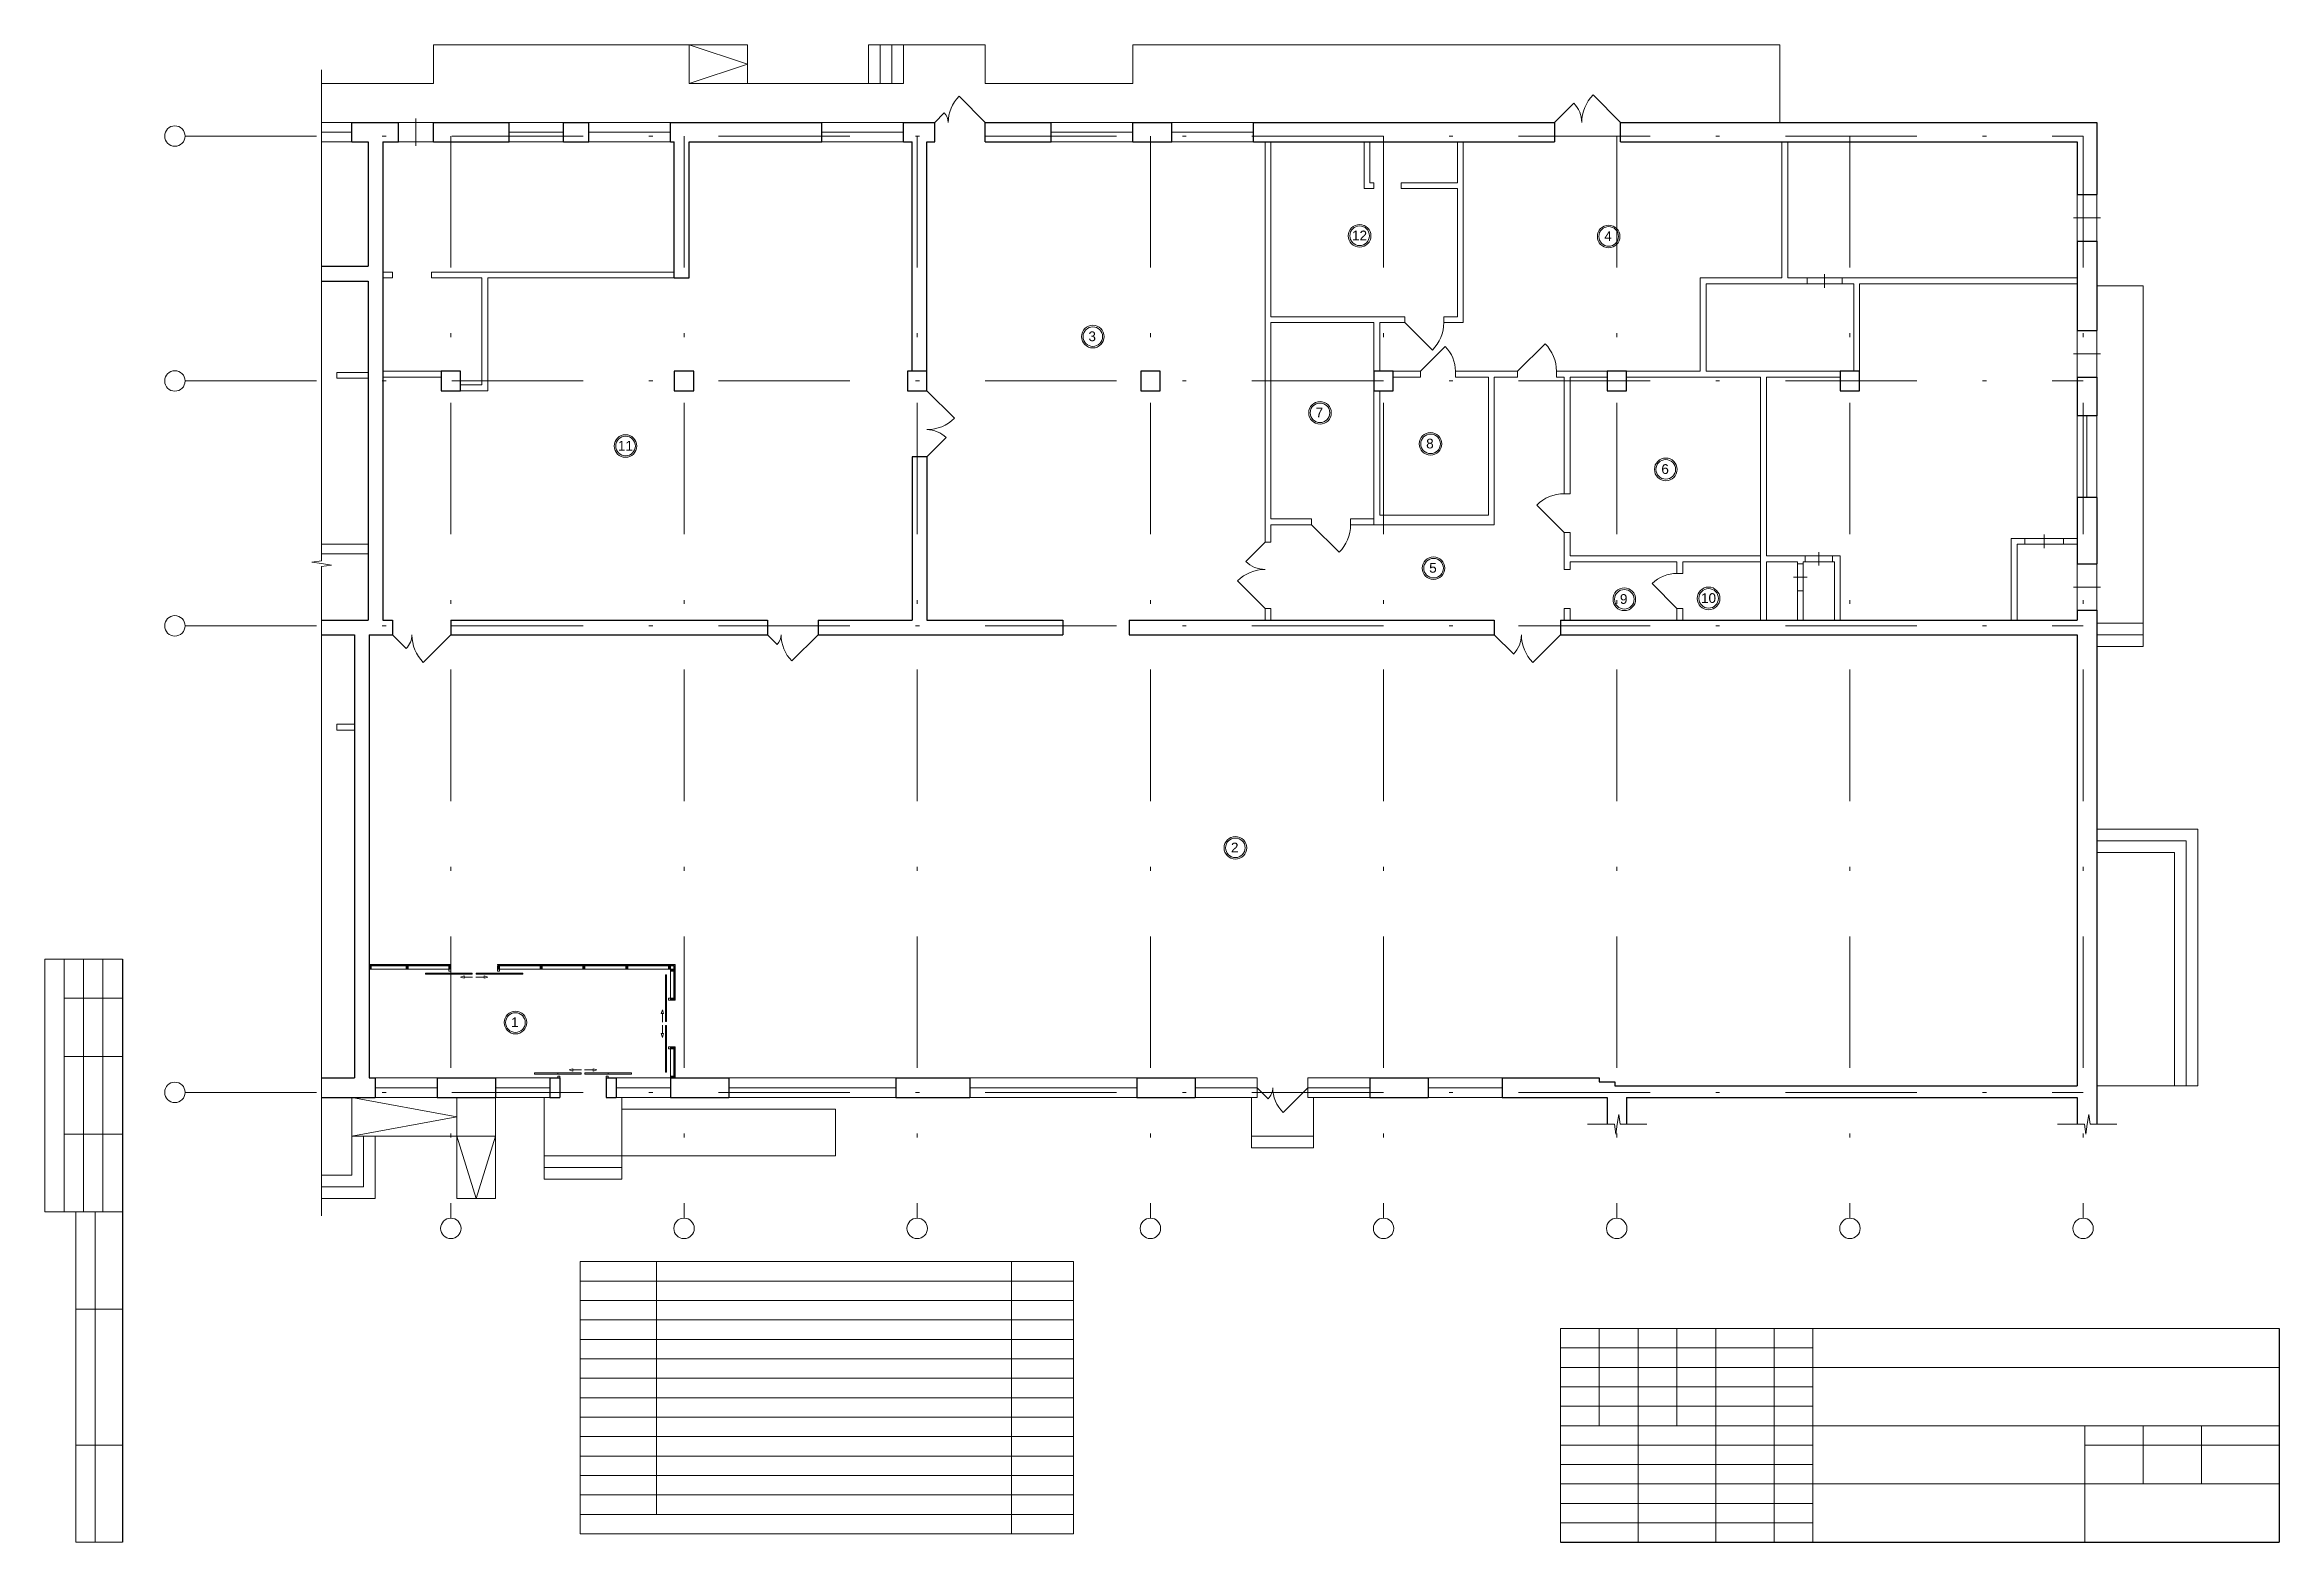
# Model space of a CAD drawing. Header units: metres. Extents: x 0 to 57.5, y 0.5 to 39.
import ezdxf
from ezdxf.enums import TextEntityAlignment as Align

# ---------------------------------------------------------------- set-up
doc = ezdxf.new("R2010")
doc.units = ezdxf.units.M
doc.header["$MEASUREMENT"] = 0
doc.linetypes.add('DGN Style 3', pattern=[5.91749, 4.226779, -1.690711])
doc.linetypes.add('DGN Style 4', pattern=[6.767072, 3.381423, -1.690711, 0.004227, -1.690711])
doc.styles.add('Style-Arial', font='arial.ttf')

# ---------------------------------------------------------------- blocks, each defined once
blk = doc.blocks.new('*U23')
at = {"color": 7, "linetype": 'Continuous', "lineweight": 13}
for radius in [0.291, 0.252]:
    blk.add_circle((0, 0), radius, dxfattribs=at)
at = {"color": 7, "linetype": 'Continuous', "lineweight": 13, "style": 'Style-Arial'}
blk.add_text('2', height=0.25, dxfattribs=at).set_placement((-0.113, 0.133), align=Align.TOP_LEFT)
blk = doc.blocks.new('*U24')
at = {"color": 7, "linetype": 'Continuous', "lineweight": 13}
for radius in [0.291, 0.252]:
    blk.add_circle((0, 0), radius, dxfattribs=at)
at = {"color": 7, "linetype": 'Continuous', "lineweight": 13, "style": 'Style-Arial'}
blk.add_text('1', height=0.25, dxfattribs=at).set_placement((-0.113, 0.133), align=Align.TOP_LEFT)
blk = doc.blocks.new('*U22')
at = {"color": 7, "linetype": 'Continuous', "lineweight": 13}
for radius in [0.291, 0.252]:
    blk.add_circle((0, 0), radius, dxfattribs=at)
at = {"color": 7, "linetype": 'Continuous', "lineweight": 13, "style": 'Style-Arial'}
blk.add_text('3', height=0.25, dxfattribs=at).set_placement((-0.113, 0.133), align=Align.TOP_LEFT)
blk = doc.blocks.new('*U25')
at = {"color": 7, "linetype": 'Continuous', "lineweight": 13}
for radius in [0.291, 0.252]:
    blk.add_circle((0, 0), radius, dxfattribs=at)
at = {"color": 7, "linetype": 'Continuous', "lineweight": 13, "style": 'Style-Arial'}
blk.add_text('4', height=0.25, dxfattribs=at).set_placement((-0.113, 0.133), align=Align.TOP_LEFT)
blk = doc.blocks.new('*U26')
at = {"color": 7, "linetype": 'Continuous', "lineweight": 13}
for radius in [0.291, 0.252]:
    blk.add_circle((0, 0), radius, dxfattribs=at)
at = {"color": 7, "linetype": 'Continuous', "lineweight": 13, "style": 'Style-Arial'}
blk.add_text('5', height=0.25, dxfattribs=at).set_placement((-0.113, 0.133), align=Align.TOP_LEFT)
blk = doc.blocks.new('*U27')
at = {"color": 7, "linetype": 'Continuous', "lineweight": 13}
for radius in [0.291, 0.252]:
    blk.add_circle((0, 0), radius, dxfattribs=at)
at = {"color": 7, "linetype": 'Continuous', "lineweight": 13, "style": 'Style-Arial'}
blk.add_text('6', height=0.25, dxfattribs=at).set_placement((-0.113, 0.133), align=Align.TOP_LEFT)
blk = doc.blocks.new('*U28')
at = {"color": 7, "linetype": 'Continuous', "lineweight": 13}
for radius in [0.291, 0.252]:
    blk.add_circle((0, 0), radius, dxfattribs=at)
at = {"color": 7, "linetype": 'Continuous', "lineweight": 13, "style": 'Style-Arial'}
blk.add_text('7', height=0.25, dxfattribs=at).set_placement((-0.113, 0.133), align=Align.TOP_LEFT)
blk = doc.blocks.new('*U29')
at = {"color": 7, "linetype": 'Continuous', "lineweight": 13}
for radius in [0.291, 0.252]:
    blk.add_circle((0, 0), radius, dxfattribs=at)
at = {"color": 7, "linetype": 'Continuous', "lineweight": 13, "style": 'Style-Arial'}
blk.add_text('8', height=0.25, dxfattribs=at).set_placement((-0.113, 0.133), align=Align.TOP_LEFT)
blk = doc.blocks.new('*U30')
at = {"color": 7, "linetype": 'Continuous', "lineweight": 13}
for radius in [0.291, 0.252]:
    blk.add_circle((0, 0), radius, dxfattribs=at)
at = {"color": 7, "linetype": 'Continuous', "lineweight": 13, "style": 'Style-Arial'}
blk.add_text('9', height=0.25, dxfattribs=at).set_placement((-0.113, 0.133), align=Align.TOP_LEFT)
blk = doc.blocks.new('*U31')
at = {"color": 7, "linetype": 'Continuous', "lineweight": 13}
for radius in [0.291, 0.252]:
    blk.add_circle((0, 0), radius, dxfattribs=at)
at = {"color": 7, "linetype": 'Continuous', "lineweight": 13, "style": 'Style-Arial'}
blk.add_text('10', height=0.25, dxfattribs=at).set_placement((-0.197, 0.133), align=Align.TOP_LEFT)
blk = doc.blocks.new('*U33')
at = {"color": 7, "linetype": 'Continuous', "lineweight": 13}
for radius in [0.291, 0.252]:
    blk.add_circle((0, 0), radius, dxfattribs=at)
at = {"color": 7, "linetype": 'Continuous', "lineweight": 13, "style": 'Style-Arial'}
blk.add_text('12', height=0.25, dxfattribs=at).set_placement((-0.197, 0.133), align=Align.TOP_LEFT)
blk = doc.blocks.new('*U32')
at = {"color": 7, "linetype": 'Continuous', "lineweight": 13}
for radius in [0.291, 0.252]:
    blk.add_circle((0, 0), radius, dxfattribs=at)
at = {"color": 7, "linetype": 'Continuous', "lineweight": 13, "style": 'Style-Arial'}
blk.add_text('11', height=0.25, dxfattribs=at).set_placement((-0.197, 0.133), align=Align.TOP_LEFT)

msp = doc.modelspace()

# ---------------------------------------------------------------- linework, layer by layer
at = {"color": 7, "linetype": 'Continuous', "lineweight": 0}
for p, q in [((10.001, 38.024), (10.001, 39.024)), ((10.001, 39.024), (16.581, 39.024)), ((16.581, 38.024), (16.581, 39.024)), ((16.581, 39.024), (16.581, 38.024)), ((18.081, 39.024), (16.581, 39.024)), ((18.081, 38.024), (18.081, 39.024)), ((21.201, 38.024), (21.201, 39.024)), ((21.201, 39.024), (21.501, 39.024)), ((21.501, 38.024), (21.501, 39.024)), ((21.501, 39.024), (21.801, 39.024)), ((21.501, 39.024), (21.501, 38.024)), ((21.801, 38.024), (21.801, 39.024)), ((21.801, 39.024), (22.101, 39.024)), ((21.801, 39.024), (21.801, 38.024)), ((22.101, 38.024), (22.101, 39.024)), ((22.101, 39.024), (24.201, 39.024)), ((22.101, 39.024), (22.101, 38.024)), ((24.201, 38.024), (24.201, 39.024)), ((28.001, 38.024), (28.001, 39.024)), ((28.001, 39.024), (44.651, 39.024)), ((44.651, 39.024), (44.651, 37.024)), ((7.126, 26.438), (7.126, 38.375)), ((7.126, 38.024), (10.001, 38.024)), ((16.581, 38.024), (22.101, 38.024)), ((16.581, 38.024), (18.081, 38.024)), ((21.501, 38.024), (21.201, 38.024)), ((21.801, 38.024), (21.501, 38.024)), ((22.101, 38.024), (21.801, 38.024)), ((24.201, 38.024), (28.001, 38.024)), ((10.001, 37.024), (9.101, 37.024)), ((9.101, 37.024), (9.101, 36.524)), ((9.551, 37.124), (9.551, 36.424)), ((10.001, 36.524), (10.001, 37.024)), ((11.951, 37.024), (13.351, 37.024)), ((11.951, 36.524), (11.951, 37.024)), ((13.351, 37.024), (13.351, 36.524)), ((14.001, 37.024), (16.101, 37.024)), ((14.001, 36.524), (14.001, 37.024)), ((16.101, 37.024), (16.101, 36.524)), ((20.001, 37.024), (22.101, 37.024)), ((20.001, 36.524), (20.001, 37.024)), ((22.101, 37.024), (22.101, 36.524)), ((25.901, 37.024), (28.001, 37.024)), ((25.901, 36.524), (25.901, 37.024)), ((28.001, 37.024), (28.001, 36.524)), ((29.001, 37.024), (31.101, 37.024)), ((29.001, 36.524), (29.001, 37.024)), ((31.101, 37.024), (31.101, 36.524)), ((38.851, 36.524), (38.851, 37.024)), ((7.126, 36.774), (7.901, 36.774)), ((9.101, 36.524), (10.001, 36.524)), ((11.951, 36.774), (13.351, 36.774)), ((13.351, 36.524), (11.951, 36.524)), ((14.001, 36.774), (16.101, 36.774)), ((16.101, 36.524), (14.001, 36.524)), ((20.001, 36.774), (22.101, 36.774)), ((22.101, 36.524), (20.001, 36.524)), ((25.901, 36.774), (28.001, 36.774)), ((28.001, 36.524), (25.901, 36.524)), ((29.001, 36.774), (31.101, 36.774)), ((31.101, 36.524), (29.001, 36.524)), ((52.301, 35.174), (52.801, 35.174)), ((52.301, 33.974), (52.301, 35.174)), ((52.801, 35.174), (52.801, 33.974)), ((52.201, 34.574), (52.901, 34.574)), ((52.801, 33.974), (52.301, 33.974)), ((45.351, 33.024), (46.251, 33.024)), ((45.351, 32.874), (45.351, 33.024)), ((46.251, 32.874), (45.351, 32.874)), ((45.801, 33.124), (45.801, 32.774)), ((46.251, 33.024), (46.251, 32.874)), ((52.801, 32.824), (54.001, 32.824)), ((54.001, 32.824), (54.001, 23.544)), ((52.301, 31.674), (52.801, 31.674)), ((52.301, 30.474), (52.301, 31.674)), ((52.801, 31.674), (52.801, 30.474)), ((52.201, 31.074), (52.901, 31.074)), ((52.801, 30.474), (52.301, 30.474)), ((52.301, 27.374), (52.301, 29.474)), ((52.301, 29.474), (52.801, 29.474)), ((52.551, 27.374), (52.551, 29.474)), ((52.801, 29.474), (52.801, 27.374)), ((52.801, 27.374), (52.301, 27.374)), ((7.126, 25.748), (7.126, 26.438)), ((45.651, 25.974), (45.651, 25.624)), ((50.951, 26.324), (51.951, 26.324)), ((50.951, 26.174), (50.951, 26.324)), ((51.951, 26.174), (50.951, 26.174)), ((51.451, 26.424), (51.451, 26.074)), ((51.951, 26.324), (51.951, 26.174)), ((6.871, 25.711), (7.126, 25.748)), ((6.871, 25.711), (7.126, 25.675)), ((7.381, 25.638), (7.126, 25.675)), ((7.381, 25.638), (7.126, 25.601)), ((7.126, 24.911), (7.126, 25.601)), ((45.001, 25.324), (45.351, 25.324)), ((45.101, 25.674), (45.251, 25.674)), ((45.101, 24.974), (45.101, 25.674)), ((45.251, 25.674), (45.251, 24.974)), ((45.301, 25.874), (46.001, 25.874)), ((45.301, 25.724), (45.301, 25.874)), ((46.001, 25.724), (45.301, 25.724)), ((46.001, 25.874), (46.001, 25.724)), ((52.301, 25.674), (52.801, 25.674)), ((52.301, 24.474), (52.301, 25.674)), ((52.801, 25.674), (52.801, 24.474)), ((7.126, 24.911), (7.126, 8.901)), ((45.251, 24.974), (45.101, 24.974)), ((52.201, 25.074), (52.901, 25.074)), ((19.901, 24.224), (19.901, 23.844)), ((52.801, 24.474), (52.301, 24.474)), ((52.801, 24.144), (54.001, 24.144)), ((52.801, 23.844), (54.001, 23.844)), ((52.801, 23.544), (54.001, 23.544)), ((52.801, 18.844), (55.401, 18.844)), ((52.801, 18.544), (55.101, 18.544)), ((55.101, 18.544), (55.101, 12.244)), ((55.401, 18.844), (55.401, 12.244)), ((52.801, 18.244), (54.801, 18.244)), ((54.801, 18.244), (54.801, 12.244)), ((8.351, 15.364), (10.401, 15.364)), ((8.351, 15.354), (10.401, 15.354)), ((8.351, 15.329), (10.401, 15.329)), ((8.351, 15.244), (10.401, 15.244)), ((11.701, 15.364), (16.221, 15.364)), ((11.701, 15.354), (16.211, 15.354)), ((11.701, 15.329), (16.186, 15.329)), ((11.701, 15.244), (16.101, 15.244)), ((16.221, 13.244), (16.101, 13.244)), ((16.101, 13.244), (16.101, 12.444)), ((16.211, 13.234), (16.186, 13.234)), ((16.186, 13.234), (16.186, 12.484)), ((16.211, 12.484), (16.211, 13.234)), ((16.221, 12.444), (16.221, 13.244)), ((8.501, 12.444), (10.101, 12.444)), ((8.501, 11.944), (8.501, 12.444)), ((8.501, 12.194), (10.101, 12.194)), ((10.101, 12.444), (10.101, 11.944)), ((11.601, 12.444), (13.001, 12.444)), ((11.601, 11.944), (11.601, 12.444)), ((11.601, 12.194), (13.001, 12.194)), ((13.001, 12.444), (13.001, 11.944)), ((14.701, 12.444), (16.101, 12.444)), ((14.701, 11.944), (14.701, 12.444)), ((14.701, 12.194), (16.101, 12.194)), ((16.101, 12.444), (16.101, 11.944)), ((16.101, 12.444), (16.221, 12.444)), ((16.186, 12.484), (16.211, 12.484)), ((17.601, 12.444), (21.901, 12.444)), ((17.601, 11.944), (17.601, 12.444)), ((17.601, 12.194), (21.901, 12.194)), ((21.901, 12.444), (21.901, 11.944)), ((23.801, 12.444), (28.101, 12.444)), ((23.801, 11.944), (23.801, 12.444)), ((23.801, 12.194), (28.101, 12.194)), ((28.101, 12.444), (28.101, 11.944)), ((29.601, 12.444), (31.201, 12.444)), ((29.601, 11.944), (29.601, 12.444)), ((29.601, 12.194), (31.201, 12.194)), ((31.201, 12.444), (31.201, 11.944)), ((32.501, 12.444), (34.101, 12.444)), ((32.501, 11.944), (32.501, 12.444)), ((32.501, 12.194), (34.101, 12.194)), ((34.101, 12.444), (34.101, 11.944)), ((35.601, 12.444), (37.501, 12.444)), ((35.601, 11.944), (35.601, 12.444)), ((35.601, 12.194), (37.501, 12.194)), ((37.501, 12.444), (37.501, 11.944)), ((52.801, 12.244), (55.401, 12.244)), ((7.901, 11.944), (7.901, 9.944)), ((10.101, 11.944), (8.501, 11.944)), ((10.601, 10.944), (10.601, 11.944)), ((11.601, 11.944), (11.601, 9.344)), ((13.001, 11.944), (11.601, 11.944)), ((12.851, 11.944), (12.851, 10.444)), ((16.101, 11.944), (14.701, 11.944)), ((14.851, 11.944), (14.851, 10.444)), ((14.851, 11.644), (14.851, 10.444)), ((20.351, 11.644), (14.851, 11.644)), ((21.901, 11.944), (17.601, 11.944)), ((20.351, 10.444), (20.351, 11.644)), ((28.101, 11.944), (23.801, 11.944)), ((31.201, 11.944), (29.601, 11.944)), ((31.051, 11.944), (31.051, 10.644)), ((34.101, 11.944), (32.501, 11.944)), ((32.651, 11.944), (32.651, 10.644)), ((37.501, 11.944), (35.601, 11.944)), ((40.501, 11.507), (40.465, 11.252)), ((40.501, 11.507), (40.538, 11.252)), ((52.596, 11.507), (52.559, 11.252)), ((52.596, 11.507), (52.633, 11.252)), ((7.901, 10.944), (10.601, 10.944)), ((8.201, 10.944), (8.201, 9.644)), ((8.501, 10.944), (8.501, 9.344)), ((10.601, 10.944), (10.601, 9.344)), ((10.601, 10.944), (11.601, 10.944)), ((32.651, 10.944), (31.051, 10.944)), ((39.701, 11.252), (40.391, 11.252)), ((40.428, 10.997), (40.391, 11.252)), ((40.428, 10.997), (40.465, 11.252)), ((40.538, 11.252), (41.228, 11.252)), ((51.795, 11.252), (52.485, 11.252)), ((52.522, 10.997), (52.485, 11.252)), ((52.522, 10.997), (52.559, 11.252)), ((52.633, 11.252), (53.323, 11.252)), ((14.851, 10.444), (12.851, 10.444)), ((12.851, 10.444), (14.851, 10.444)), ((12.851, 10.144), (12.851, 10.444)), ((14.851, 10.444), (14.851, 10.144)), ((14.851, 10.444), (20.351, 10.444)), ((32.651, 10.644), (31.051, 10.644)), ((7.126, 9.944), (7.901, 9.944)), ((14.851, 10.144), (12.851, 10.144)), ((12.851, 10.144), (14.851, 10.144)), ((12.851, 9.844), (12.851, 10.144)), ((14.851, 9.844), (12.851, 9.844)), ((14.851, 10.144), (14.851, 9.844)), ((7.126, 9.644), (8.201, 9.644)), ((7.126, 9.344), (8.501, 9.344)), ((10.601, 9.344), (11.601, 9.344)), ((13.775, 6.719), (26.474, 6.719)), ((13.775, 6.219), (26.474, 6.219)), ((13.775, 5.719), (26.474, 5.719)), ((13.775, 5.219), (26.474, 5.219)), ((39, 5.5), (45.5, 5.5)), ((13.775, 4.719), (26.474, 4.719)), ((39, 5), (45.5, 5)), ((13.775, 4.219), (26.474, 4.219)), ((39, 4.5), (45.5, 4.5)), ((13.775, 3.719), (26.474, 3.719)), ((13.775, 3.219), (26.474, 3.219)), ((39, 3), (45.5, 3)), ((13.775, 2.719), (26.474, 2.719)), ((39, 2.5), (45.5, 2.5)), ((13.775, 2.219), (26.474, 2.219)), ((39, 2), (45.5, 2)), ((13.775, 1.719), (26.474, 1.719)), ((39, 1.5), (45.5, 1.5)), ((39, 1), (45.5, 1))]:
    msp.add_line(p, q, dxfattribs=at)
at = {"color": 7, "linetype": 'Continuous', "lineweight": 13}
for p, q in [((24.201, 37.024), (23.528, 37.697)), ((38.851, 37.024), (39.346, 37.519)), ((40.551, 37.024), (39.844, 37.731)), ((22.901, 37.024), (23.147, 37.27)), ((31.401, 31.874), (31.401, 36.524)), ((31.551, 32.024), (31.551, 36.524)), ((33.951, 35.324), (33.951, 36.524)), ((34.101, 35.474), (34.101, 36.524)), ((36.351, 35.474), (36.351, 36.524)), ((36.501, 31.874), (36.501, 36.524)), ((44.701, 33.024), (44.701, 36.524)), ((44.851, 33.024), (44.851, 36.524)), ((33.951, 35.324), (34.201, 35.324)), ((34.101, 35.474), (34.201, 35.474)), ((34.201, 35.324), (34.201, 35.474)), ((34.901, 35.324), (34.901, 35.474)), ((34.901, 35.474), (36.351, 35.474)), ((34.901, 35.324), (36.351, 35.324)), ((36.351, 32.024), (36.351, 35.324)), ((8.701, 33.174), (8.951, 33.174)), ((8.701, 33.024), (8.951, 33.024)), ((8.951, 33.024), (8.951, 33.174)), ((9.951, 33.024), (9.951, 33.174)), ((9.951, 33.174), (16.201, 33.174)), ((9.951, 33.024), (11.251, 33.024)), ((11.251, 33.024), (11.251, 30.274)), ((11.401, 33.024), (11.401, 30.124)), ((11.401, 33.024), (16.201, 33.024)), ((42.601, 33.024), (42.601, 30.624)), ((42.601, 33.024), (44.701, 33.024)), ((42.751, 32.874), (42.751, 30.624)), ((42.751, 32.874), (45.351, 32.874)), ((44.851, 33.024), (45.351, 33.024)), ((45.351, 32.874), (45.351, 33.024)), ((46.251, 32.874), (46.251, 33.024)), ((46.251, 33.024), (52.301, 33.024)), ((46.251, 32.874), (46.551, 32.874)), ((46.551, 30.624), (46.551, 32.874)), ((46.701, 30.624), (46.701, 32.874)), ((46.701, 32.874), (52.301, 32.874)), ((31.401, 31.874), (31.401, 26.224)), ((31.551, 32.024), (32.801, 32.024)), ((31.551, 31.874), (32.801, 31.874)), ((31.551, 31.874), (31.551, 26.824)), ((32.801, 32.024), (35.001, 32.024)), ((32.801, 31.874), (34.201, 31.874)), ((34.201, 30.624), (34.201, 31.874)), ((34.351, 30.624), (34.351, 31.874)), ((34.351, 31.874), (35.001, 31.874)), ((35.001, 31.874), (35.001, 32.024)), ((35.001, 31.874), (35.708, 31.167)), ((36.001, 31.874), (36.001, 32.024)), ((36.001, 32.024), (36.351, 32.024)), ((36.001, 31.874), (36.501, 31.874)), ((35.401, 30.624), (36.037, 31.261)), ((37.901, 30.624), (38.608, 31.331)), ((7.521, 30.594), (7.521, 30.444)), ((7.521, 30.594), (8.321, 30.594)), ((10.201, 30.624), (8.701, 30.624)), ((34.701, 30.624), (35.401, 30.624)), ((35.401, 30.624), (35.401, 30.474)), ((36.301, 30.624), (36.301, 30.474)), ((36.301, 30.624), (37.301, 30.624)), ((37.901, 30.624), (37.301, 30.624)), ((37.901, 30.474), (37.901, 30.624)), ((39.601, 30.624), (38.901, 30.624)), ((38.901, 30.474), (38.901, 30.624)), ((39.601, 30.624), (40.201, 30.624)), ((40.701, 30.624), (42.601, 30.624)), ((42.751, 30.624), (46.201, 30.624)), ((7.521, 30.444), (8.321, 30.444)), ((10.201, 30.474), (8.701, 30.474)), ((10.701, 30.274), (11.251, 30.274)), ((10.701, 30.124), (11.401, 30.124)), ((22.701, 30.124), (23.409, 29.416)), ((34.201, 30.124), (34.201, 29.124)), ((34.351, 30.124), (34.351, 26.924)), ((34.701, 30.474), (35.401, 30.474)), ((36.301, 30.474), (37.151, 30.474)), ((37.151, 26.924), (37.151, 30.474)), ((37.301, 26.674), (37.301, 30.474)), ((37.901, 30.474), (37.301, 30.474)), ((39.101, 30.474), (38.901, 30.474)), ((39.101, 27.474), (39.101, 30.474)), ((39.601, 30.474), (39.251, 30.474)), ((39.251, 27.474), (39.251, 30.474)), ((39.601, 30.474), (40.201, 30.474)), ((40.701, 30.474), (44.151, 30.474)), ((44.151, 30.474), (44.151, 26.174)), ((44.301, 30.474), (44.301, 25.874)), ((44.301, 30.474), (46.201, 30.474)), ((22.701, 28.424), (23.194, 28.918)), ((34.201, 29.124), (34.201, 26.674)), ((39.101, 26.474), (38.394, 27.181)), ((39.101, 27.474), (39.251, 27.474)), ((32.601, 26.824), (31.551, 26.824)), ((31.551, 26.674), (31.551, 26.224)), ((32.601, 26.674), (31.551, 26.674)), ((32.601, 26.824), (32.601, 26.674)), ((32.601, 26.674), (33.308, 25.967)), ((34.201, 26.824), (33.601, 26.824)), ((33.601, 26.824), (33.601, 26.674)), ((34.201, 26.674), (33.601, 26.674)), ((34.201, 26.674), (37.301, 26.674)), ((34.351, 26.924), (37.151, 26.924)), ((39.101, 25.524), (39.101, 26.474)), ((39.101, 26.474), (39.251, 26.474)), ((39.251, 25.874), (39.251, 26.474)), ((7.126, 26.174), (8.321, 26.174)), ((7.126, 25.924), (8.321, 25.924)), ((31.401, 26.224), (30.907, 25.731)), ((31.401, 26.224), (31.551, 26.224)), ((44.151, 26.174), (44.151, 24.224)), ((50.601, 26.324), (50.601, 24.224)), ((50.601, 26.324), (50.951, 26.324)), ((50.751, 26.174), (50.751, 24.224)), ((50.751, 26.174), (50.951, 26.174)), ((50.951, 26.324), (50.951, 26.174)), ((51.951, 26.324), (51.951, 26.174)), ((51.951, 26.324), (52.301, 26.324)), ((51.951, 26.174), (52.301, 26.174)), ((39.101, 25.524), (39.251, 25.524)), ((39.251, 25.874), (44.151, 25.874)), ((39.251, 25.724), (42.001, 25.724)), ((39.251, 25.524), (39.251, 25.724)), ((42.001, 25.724), (42.001, 25.424)), ((42.001, 25.424), (42.151, 25.424)), ((42.151, 25.724), (42.151, 25.424)), ((42.151, 25.724), (44.151, 25.724)), ((44.301, 25.874), (45.301, 25.874)), ((44.301, 25.724), (45.101, 25.724)), ((44.301, 25.724), (44.301, 24.224)), ((45.101, 25.724), (45.101, 25.674)), ((45.101, 25.674), (45.251, 25.674)), ((45.251, 25.724), (45.251, 25.674)), ((45.251, 25.724), (45.301, 25.724)), ((45.301, 25.874), (45.301, 25.724)), ((46.001, 25.874), (46.001, 25.724)), ((46.001, 25.874), (46.201, 25.874)), ((46.001, 25.724), (46.051, 25.724)), ((46.051, 25.724), (46.051, 24.224)), ((46.201, 25.874), (46.201, 24.224)), ((31.401, 24.524), (30.692, 25.233)), ((42.001, 24.524), (41.364, 25.161)), ((45.101, 24.974), (45.251, 24.974)), ((45.101, 24.974), (45.101, 24.224)), ((45.251, 24.974), (45.251, 24.224)), ((31.401, 24.524), (31.551, 24.524)), ((31.401, 24.524), (31.401, 24.224)), ((31.551, 24.524), (31.551, 24.224)), ((39.101, 24.224), (39.101, 24.524)), ((39.101, 24.524), (39.251, 24.524)), ((39.251, 24.224), (39.251, 24.524)), ((42.001, 24.524), (42.001, 24.224)), ((42.001, 24.524), (42.151, 24.524)), ((42.151, 24.524), (42.151, 24.224)), ((8.951, 23.844), (9.303, 23.492)), ((10.451, 23.844), (9.742, 23.136)), ((18.601, 23.844), (18.847, 23.598)), ((19.901, 23.844), (19.228, 23.171)), ((37.301, 23.844), (37.794, 23.351)), ((39.001, 23.844), (38.292, 23.136)), ((7.521, 21.394), (7.521, 21.544)), ((7.521, 21.544), (7.971, 21.544)), ((7.521, 21.394), (7.971, 21.394)), ((0, 15.5), (2, 15.5)), ((0, 15.5), (0, 9)), ((0.5, 15.5), (0.5, 9)), ((1, 15.5), (1, 9)), ((1.5, 15.5), (1.5, 9)), ((11.091, 15.039), (11.309, 15.039)), ((11.309, 15.009), (11.309, 15.068)), ((11.406, 15.039), (11.309, 15.068)), ((11.406, 15.039), (11.309, 15.009)), ((0.5, 14.5), (2, 14.5)), ((15.895, 13.804), (15.895, 13.586)), ((15.895, 13.489), (15.866, 13.586)), ((15.866, 13.586), (15.925, 13.586)), ((15.895, 13.489), (15.925, 13.586)), ((0.5, 13), (2, 13)), ((13.496, 12.65), (13.592, 12.679)), ((13.592, 12.679), (13.592, 12.62)), ((13.496, 12.65), (13.592, 12.62)), ((13.811, 12.65), (13.592, 12.65)), ((31.201, 12.194), (31.484, 11.911)), ((32.501, 12.194), (31.864, 11.558)), ((0.5, 11), (2, 11)), ((0, 9), (2, 9)), ((0.8, 9), (2, 9)), ((1.3, 0.5), (1.3, 9)), ((13.775, 7.719), (13.775, 0.719)), ((13.775, 7.719), (26.474, 7.719)), ((15.741, 7.719), (15.741, 1.219)), ((24.875, 7.719), (24.875, 0.719)), ((26.474, 7.719), (26.474, 0.719)), ((13.775, 7.219), (26.474, 7.219)), ((0.8, 6.5), (2, 6.5)), ((39, 6), (57.5, 6)), ((39, 6), (39, 0.5)), ((40, 6), (40, 3.5)), ((41, 6), (41, 0.5)), ((42, 6), (42, 3.5)), ((43, 6), (43, 0.5)), ((44.5, 6), (44.5, 0.5)), ((45.5, 6), (45.5, 0.5)), ((45.5, 5), (57.5, 5)), ((39, 4), (45.5, 4)), ((39, 3.5), (45.5, 3.5)), ((45.5, 3.5), (57.5, 3.5)), ((0.8, 3), (2, 3)), ((52.5, 3), (57.5, 3)), ((45.5, 2), (57.5, 2)), ((13.775, 1.219), (26.474, 1.219)), ((13.775, 0.719), (26.474, 0.719))]:
    msp.add_line(p, q, dxfattribs=at)
at = {"color": 7, "linetype": 'Continuous', "lineweight": 30}
for p, q in [((7.901, 36.524), (7.901, 37.024)), ((7.901, 37.024), (9.101, 37.024)), ((9.101, 36.524), (9.101, 37.024)), ((10.001, 36.524), (10.001, 37.024)), ((10.001, 37.024), (11.951, 37.024)), ((11.951, 36.524), (11.951, 37.024)), ((13.351, 36.524), (13.351, 37.024)), ((13.351, 37.024), (14.001, 37.024)), ((14.001, 36.524), (14.001, 37.024)), ((16.101, 36.524), (16.101, 37.024)), ((16.101, 37.024), (20.001, 37.024)), ((20.001, 36.524), (20.001, 37.024)), ((22.101, 36.524), (22.101, 37.024)), ((22.101, 37.024), (22.901, 37.024)), ((22.901, 36.524), (22.901, 37.024)), ((24.201, 36.524), (24.201, 37.024)), ((24.201, 37.024), (25.901, 37.024)), ((25.901, 36.524), (25.901, 37.024)), ((28.001, 36.524), (28.001, 37.024)), ((28.001, 37.024), (29.001, 37.024)), ((29.001, 36.524), (29.001, 37.024)), ((31.101, 36.524), (31.101, 37.024)), ((31.101, 37.024), (38.851, 37.024)), ((38.851, 37.024), (38.851, 36.524)), ((40.551, 36.524), (40.551, 37.024)), ((40.551, 37.024), (41.551, 37.024)), ((41.551, 37.024), (52.801, 37.024)), ((52.801, 37.024), (52.801, 35.174)), ((7.901, 36.524), (8.321, 36.524)), ((8.321, 36.524), (8.321, 33.324)), ((8.701, 36.524), (8.701, 24.924)), ((8.701, 36.524), (9.101, 36.524)), ((10.001, 36.524), (11.951, 36.524)), ((13.351, 36.524), (14.001, 36.524)), ((16.101, 36.524), (16.201, 36.524)), ((16.201, 33.024), (16.201, 36.524)), ((16.581, 36.524), (18.941, 36.524)), ((16.581, 33.024), (16.581, 36.524)), ((18.941, 36.524), (20.001, 36.524)), ((22.101, 36.524), (22.321, 36.524)), ((22.321, 30.624), (22.321, 36.524)), ((22.701, 36.524), (22.901, 36.524)), ((22.701, 30.624), (22.701, 36.524)), ((24.201, 36.524), (25.901, 36.524)), ((28.001, 36.524), (29.001, 36.524)), ((31.101, 36.524), (38.851, 36.524)), ((40.551, 36.524), (41.551, 36.524)), ((41.551, 36.524), (52.301, 36.524)), ((52.301, 36.524), (52.301, 35.174)), ((52.301, 35.174), (52.801, 35.174)), ((52.301, 33.974), (52.801, 33.974)), ((52.301, 33.974), (52.301, 31.674)), ((52.801, 33.974), (52.801, 31.674)), ((7.126, 33.324), (8.321, 33.324)), ((7.126, 32.944), (8.321, 32.944)), ((8.321, 32.944), (8.321, 24.924)), ((16.201, 33.024), (16.581, 33.024)), ((52.301, 31.674), (52.801, 31.674)), ((10.201, 30.624), (10.201, 30.124)), ((10.701, 30.624), (10.201, 30.624)), ((10.701, 30.124), (10.701, 30.624)), ((16.201, 30.624), (16.201, 30.124)), ((16.701, 30.624), (16.201, 30.624)), ((16.701, 30.124), (16.701, 30.624)), ((22.201, 30.624), (22.201, 30.124)), ((22.701, 30.624), (22.201, 30.624)), ((22.701, 30.124), (22.701, 30.624)), ((28.201, 30.624), (28.201, 30.124)), ((28.701, 30.624), (28.201, 30.624)), ((28.701, 30.124), (28.701, 30.624)), ((34.201, 30.624), (34.201, 30.124)), ((34.701, 30.624), (34.201, 30.624)), ((34.701, 30.124), (34.701, 30.624)), ((40.201, 30.624), (40.201, 30.124)), ((40.701, 30.624), (40.201, 30.624)), ((40.701, 30.124), (40.701, 30.624)), ((46.201, 30.624), (46.201, 30.124)), ((46.701, 30.624), (46.201, 30.624)), ((46.701, 30.124), (46.701, 30.624)), ((10.201, 30.124), (10.701, 30.124)), ((16.201, 30.124), (16.701, 30.124)), ((22.201, 30.124), (22.701, 30.124)), ((28.201, 30.124), (28.701, 30.124)), ((34.201, 30.124), (34.701, 30.124)), ((40.201, 30.124), (40.701, 30.124)), ((46.201, 30.124), (46.701, 30.124)), ((52.301, 30.474), (52.801, 30.474)), ((52.301, 30.474), (52.301, 29.474)), ((52.801, 30.474), (52.801, 29.474)), ((52.801, 29.474), (52.301, 29.474)), ((22.321, 28.424), (22.321, 24.224)), ((22.701, 28.424), (22.321, 28.424)), ((22.701, 28.424), (22.701, 24.224)), ((52.801, 27.374), (52.301, 27.374)), ((52.301, 27.374), (52.301, 25.674)), ((52.801, 27.374), (52.801, 25.674)), ((52.301, 25.674), (52.801, 25.674)), ((8.321, 24.924), (8.321, 24.224)), ((8.701, 24.924), (8.701, 24.224)), ((7.126, 24.224), (8.321, 24.224)), ((8.701, 24.224), (8.951, 24.224)), ((8.951, 24.224), (8.951, 23.844)), ((10.451, 24.224), (10.451, 23.844)), ((10.451, 24.224), (18.601, 24.224)), ((18.601, 24.224), (18.601, 23.844)), ((19.901, 24.224), (19.901, 23.844)), ((19.901, 24.224), (22.321, 24.224)), ((22.701, 24.224), (26.201, 24.224)), ((26.201, 24.224), (26.201, 23.844)), ((27.901, 24.224), (27.901, 23.844)), ((27.901, 24.224), (28.201, 24.224)), ((28.201, 24.224), (37.301, 24.224)), ((37.301, 24.224), (37.301, 23.844)), ((39.001, 24.224), (52.301, 24.224)), ((39.001, 24.224), (39.001, 23.844)), ((52.301, 24.474), (52.801, 24.474)), ((52.301, 24.474), (52.301, 24.224)), ((52.801, 24.474), (52.801, 17.194)), ((7.126, 23.844), (7.971, 23.844)), ((7.971, 23.844), (7.971, 12.444)), ((8.351, 23.844), (8.351, 12.444)), ((8.351, 23.844), (8.951, 23.844)), ((10.451, 23.844), (18.601, 23.844)), ((19.901, 23.844), (26.201, 23.844)), ((27.901, 23.844), (37.301, 23.844)), ((39.001, 23.844), (52.301, 23.844)), ((52.301, 23.844), (52.301, 17.194)), ((52.801, 17.251), (52.801, 11.252)), ((52.301, 17.194), (52.301, 12.244)), ((7.126, 12.444), (7.971, 12.444)), ((8.351, 12.444), (8.501, 12.444)), ((8.501, 12.444), (8.501, 11.944)), ((10.101, 12.444), (10.101, 11.944)), ((10.101, 12.444), (11.601, 12.444)), ((11.601, 12.444), (11.601, 11.944)), ((13.001, 12.444), (13.001, 11.944)), ((13.001, 12.444), (13.251, 12.444)), ((13.251, 12.444), (13.251, 11.944)), ((14.451, 12.444), (14.451, 11.944)), ((14.451, 12.444), (14.701, 12.444)), ((14.701, 12.444), (14.701, 11.944)), ((16.101, 12.444), (16.101, 11.944)), ((16.101, 12.444), (17.601, 12.444)), ((17.601, 12.444), (17.601, 11.944)), ((21.901, 12.444), (21.901, 11.944)), ((21.901, 12.444), (23.801, 12.444)), ((23.801, 12.444), (23.801, 11.944)), ((28.101, 12.444), (28.101, 11.944)), ((28.101, 12.444), (29.601, 12.444)), ((29.601, 12.444), (29.601, 11.944)), ((34.101, 12.444), (34.101, 11.944)), ((34.101, 12.444), (35.601, 12.444)), ((35.601, 12.444), (35.601, 11.944)), ((37.501, 12.444), (37.501, 11.944)), ((37.501, 12.444), (40.001, 12.444)), ((40.001, 12.444), (40.001, 12.344)), ((40.001, 12.344), (40.401, 12.344)), ((40.401, 12.344), (40.401, 12.244)), ((40.401, 12.244), (52.301, 12.244)), ((7.126, 11.944), (8.501, 11.944)), ((10.101, 11.944), (11.601, 11.944)), ((13.001, 11.944), (13.251, 11.944)), ((14.451, 11.944), (14.701, 11.944)), ((16.101, 11.944), (17.601, 11.944)), ((21.901, 11.944), (23.801, 11.944)), ((28.101, 11.944), (29.601, 11.944)), ((34.101, 11.944), (35.601, 11.944)), ((37.501, 11.944), (40.201, 11.944)), ((40.201, 11.944), (40.201, 11.252)), ((40.701, 11.944), (40.701, 11.252)), ((40.701, 11.944), (52.301, 11.944)), ((52.301, 11.944), (52.301, 11.252))]:
    msp.add_line(p, q, dxfattribs=at)
at = {"color": 1, "linetype": 'DGN Style 4', "lineweight": 0}
for p, q in [((3.613, 36.674), (52.451, 36.674)), ((10.451, 36.674), (10.451, 8.838)), ((16.451, 36.674), (16.451, 8.838)), ((22.451, 36.674), (22.451, 8.838)), ((28.451, 36.674), (28.451, 8.838)), ((34.451, 36.674), (34.451, 8.838)), ((40.451, 36.674), (40.451, 8.838)), ((46.451, 36.674), (46.451, 8.838)), ((52.451, 36.674), (52.451, 8.838)), ((3.613, 30.374), (52.451, 30.374)), ((3.613, 24.074), (52.451, 24.074)), ((3.613, 12.074), (52.451, 12.074))]:
    msp.add_line(p, q, dxfattribs=at)
for p, q in [((2, 15.5), (2, 0.5)), ((57.5, 6), (57.5, 0.5)), ((39, 0.5), (57.5, 0.5))]:
    msp.add_line(p, q)
at = {"color": 7, "linetype": 'Continuous', "lineweight": 13, "extrusion": (0, 0, -1)}
for p, q in [((8.376, 15.244), (8.376, 15.364)), ((9.326, 15.244), (9.326, 15.364)), ((10.426, 15.244), (10.426, 15.364)), ((10.696, 15.039), (10.792, 15.068)), ((10.696, 15.039), (10.792, 15.009)), ((10.792, 15.009), (10.792, 15.068)), ((11.011, 15.039), (10.792, 15.039)), ((11.676, 15.244), (11.676, 15.364)), ((12.776, 15.244), (12.776, 15.364)), ((13.876, 15.244), (13.876, 15.364)), ((14.976, 15.244), (14.976, 15.364)), ((16.076, 15.244), (16.076, 15.364)), ((16.101, 15.219), (16.221, 15.219)), ((16.101, 14.469), (16.221, 14.469)), ((15.895, 14.199), (15.866, 14.103)), ((15.866, 14.103), (15.925, 14.103)), ((15.895, 14.199), (15.925, 14.103)), ((15.895, 13.884), (15.895, 14.103)), ((14.206, 12.65), (14.109, 12.679)), ((14.109, 12.679), (14.109, 12.62)), ((16.101, 13.219), (16.221, 13.219)), ((13.891, 12.65), (14.109, 12.65)), ((14.206, 12.65), (14.109, 12.62)), ((16.101, 12.469), (16.221, 12.469))]:
    msp.add_line(p, q, dxfattribs=at)
at = {"color": 7, "linetype": 'Continuous', "lineweight": 0, "flags": 128}
for points in [[(16.581, 39.024), (18.081, 38.524), (16.581, 38.024)], [(7.126, 37.024), (7.901, 37.024), (7.901, 36.524), (7.126, 36.524)], [(16.221, 15.364), (16.221, 14.444), (16.101, 14.444), (16.101, 15.244)], [(16.211, 15.354), (16.211, 14.454), (16.186, 14.454), (16.186, 15.329)], [(7.901, 11.944), (10.601, 11.444), (7.901, 10.944)], [(10.601, 10.944), (11.101, 9.344), (11.601, 10.944)]]:
    msp.add_lwpolyline(points, dxfattribs=at)
at = {"color": 7, "linetype": 'Continuous', "lineweight": 13, "flags": 128}
for points in [[(8.351, 15.354), (8.401, 15.354), (8.401, 15.364), (8.351, 15.364), (8.351, 15.354)], [(8.351, 15.244), (8.401, 15.244), (8.401, 15.314), (8.351, 15.314), (8.351, 15.244)], [(9.301, 15.354), (9.351, 15.354), (9.351, 15.364), (9.301, 15.364), (9.301, 15.354)], [(9.301, 15.244), (9.351, 15.244), (9.351, 15.314), (9.301, 15.314), (9.301, 15.244)], [(10.401, 15.354), (10.451, 15.354), (10.451, 15.364), (10.401, 15.364), (10.401, 15.354)], [(10.401, 15.244), (10.451, 15.244), (10.451, 15.314), (10.401, 15.314), (10.401, 15.244)], [(10.451, 15.194), (10.401, 15.194), (10.401, 15.244), (10.451, 15.244), (10.451, 15.194)], [(10.401, 15.144), (11.001, 15.144), (11.001, 15.114), (10.401, 15.114), (10.401, 15.144)], [(11.701, 15.144), (11.101, 15.144), (11.101, 15.114), (11.701, 15.114), (11.701, 15.144)], [(11.651, 15.354), (11.701, 15.354), (11.701, 15.364), (11.651, 15.364), (11.651, 15.354)], [(11.651, 15.244), (11.701, 15.244), (11.701, 15.314), (11.651, 15.314), (11.651, 15.244)], [(11.701, 15.194), (11.651, 15.194), (11.651, 15.244), (11.701, 15.244), (11.701, 15.194)], [(12.751, 15.354), (12.801, 15.354), (12.801, 15.364), (12.751, 15.364), (12.751, 15.354)], [(12.751, 15.244), (12.801, 15.244), (12.801, 15.314), (12.751, 15.314), (12.751, 15.244)], [(13.851, 15.354), (13.901, 15.354), (13.901, 15.364), (13.851, 15.364), (13.851, 15.354)], [(13.851, 15.244), (13.901, 15.244), (13.901, 15.314), (13.851, 15.314), (13.851, 15.244)], [(14.951, 15.354), (15.001, 15.354), (15.001, 15.364), (14.951, 15.364), (14.951, 15.354)], [(14.951, 15.244), (15.001, 15.244), (15.001, 15.314), (14.951, 15.314), (14.951, 15.244)], [(16.051, 15.354), (16.101, 15.354), (16.101, 15.364), (16.051, 15.364), (16.051, 15.354)], [(16.051, 15.244), (16.101, 15.244), (16.101, 15.314), (16.051, 15.314), (16.051, 15.244)], [(16.101, 15.244), (16.101, 15.194), (16.171, 15.194), (16.171, 15.244), (16.101, 15.244)], [(16.211, 15.244), (16.211, 15.194), (16.221, 15.194), (16.221, 15.244), (16.211, 15.244)], [(16.001, 14.494), (16.001, 13.894), (15.971, 13.894), (15.971, 14.494), (16.001, 14.494)], [(16.051, 14.444), (16.051, 14.494), (16.101, 14.494), (16.101, 14.444), (16.051, 14.444)], [(16.101, 14.494), (16.101, 14.444), (16.171, 14.444), (16.171, 14.494), (16.101, 14.494)], [(16.211, 14.494), (16.211, 14.444), (16.221, 14.444), (16.221, 14.494), (16.211, 14.494)], [(16.001, 13.194), (16.001, 13.794), (15.971, 13.794), (15.971, 13.194), (16.001, 13.194)], [(16.051, 13.194), (16.051, 13.244), (16.101, 13.244), (16.101, 13.194), (16.051, 13.194)], [(16.101, 13.244), (16.101, 13.194), (16.171, 13.194), (16.171, 13.244), (16.101, 13.244)], [(16.211, 13.244), (16.211, 13.194), (16.221, 13.194), (16.221, 13.244), (16.211, 13.244)], [(13.201, 12.544), (13.801, 12.544), (13.801, 12.574), (13.201, 12.574), (13.201, 12.544)], [(13.201, 12.494), (13.251, 12.494), (13.251, 12.444), (13.201, 12.444), (13.201, 12.494)], [(14.501, 12.544), (13.901, 12.544), (13.901, 12.574), (14.501, 12.574), (14.501, 12.544)], [(14.451, 12.494), (14.501, 12.494), (14.501, 12.444), (14.451, 12.444), (14.451, 12.494)], [(16.101, 12.494), (16.101, 12.444), (16.171, 12.444), (16.171, 12.494), (16.101, 12.494)], [(16.211, 12.494), (16.211, 12.444), (16.221, 12.444), (16.221, 12.494), (16.211, 12.494)]]:
    msp.add_lwpolyline(points, close=True, dxfattribs=at)
for points in [[(8.361, 15.329), (8.351, 15.329), (8.351, 15.314), (8.401, 15.314), (8.401, 15.329), (8.391, 15.329)], [(8.391, 15.329), (8.391, 15.354), (8.361, 15.354), (8.361, 15.329)], [(9.311, 15.329), (9.301, 15.329), (9.301, 15.314), (9.351, 15.314), (9.351, 15.329), (9.341, 15.329)], [(9.341, 15.329), (9.341, 15.354), (9.311, 15.354), (9.311, 15.329)], [(10.411, 15.329), (10.401, 15.329), (10.401, 15.314), (10.451, 15.314), (10.451, 15.329), (10.441, 15.329)], [(10.441, 15.329), (10.441, 15.354), (10.411, 15.354), (10.411, 15.329)], [(11.661, 15.329), (11.651, 15.329), (11.651, 15.314), (11.701, 15.314), (11.701, 15.329), (11.691, 15.329)], [(11.691, 15.329), (11.691, 15.354), (11.661, 15.354), (11.661, 15.329)], [(12.761, 15.329), (12.751, 15.329), (12.751, 15.314), (12.801, 15.314), (12.801, 15.329), (12.791, 15.329)], [(12.791, 15.329), (12.791, 15.354), (12.761, 15.354), (12.761, 15.329)], [(13.861, 15.329), (13.851, 15.329), (13.851, 15.314), (13.901, 15.314), (13.901, 15.329), (13.891, 15.329)], [(13.891, 15.329), (13.891, 15.354), (13.861, 15.354), (13.861, 15.329)], [(14.961, 15.329), (14.951, 15.329), (14.951, 15.314), (15.001, 15.314), (15.001, 15.329), (14.991, 15.329)], [(14.991, 15.329), (14.991, 15.354), (14.961, 15.354), (14.961, 15.329)], [(16.061, 15.329), (16.051, 15.329), (16.051, 15.314), (16.101, 15.314), (16.101, 15.329), (16.091, 15.329)], [(16.091, 15.329), (16.091, 15.354), (16.061, 15.354), (16.061, 15.329)], [(16.186, 15.234), (16.186, 15.244), (16.171, 15.244), (16.171, 15.194), (16.186, 15.194), (16.186, 15.204)], [(16.186, 15.204), (16.211, 15.204), (16.211, 15.234), (16.186, 15.234)], [(16.186, 14.484), (16.186, 14.494), (16.171, 14.494), (16.171, 14.444), (16.186, 14.444), (16.186, 14.454)], [(16.186, 14.454), (16.211, 14.454), (16.211, 14.484), (16.186, 14.484)], [(16.186, 13.234), (16.186, 13.244), (16.171, 13.244), (16.171, 13.194), (16.186, 13.194), (16.186, 13.204)], [(16.186, 13.204), (16.211, 13.204), (16.211, 13.234), (16.186, 13.234)], [(16.186, 12.484), (16.186, 12.494), (16.171, 12.494), (16.171, 12.444), (16.186, 12.444), (16.186, 12.454)], [(16.186, 12.454), (16.211, 12.454), (16.211, 12.484), (16.186, 12.484)], [(2, 0.5), (0.8, 0.5), (0.8, 9)], [(52.5, 3.5), (52.5, 0.5)], [(54, 3.5), (54, 2)], [(55.5, 3.5), (55.5, 2)]]:
    msp.add_lwpolyline(points, dxfattribs=at)
at = {"color": 7, "linetype": 'DGN Style 3', "lineweight": 0, "flags": 128}
for points in [[(9.801, 15.144), (10.401, 15.144), (10.401, 15.114), (9.801, 15.114), (9.801, 15.144)], [(12.301, 15.144), (11.701, 15.144), (11.701, 15.114), (12.301, 15.114), (12.301, 15.144)], [(16.001, 15.094), (16.001, 14.494), (15.971, 14.494), (15.971, 15.094), (16.001, 15.094)], [(16.001, 12.594), (16.001, 13.194), (15.971, 13.194), (15.971, 12.594), (16.001, 12.594)], [(12.601, 12.544), (13.201, 12.544), (13.201, 12.574), (12.601, 12.574), (12.601, 12.544)], [(15.101, 12.544), (14.501, 12.544), (14.501, 12.574), (15.101, 12.574), (15.101, 12.544)]]:
    msp.add_lwpolyline(points, close=True, dxfattribs=at)
at = {"color": 7, "linetype": 'Continuous', "lineweight": 13}
for centre in [(3.35, 36.674), (3.35, 30.374), (3.35, 24.074), (3.35, 12.074), (10.451, 8.575), (16.451, 8.575), (22.451, 8.575), (28.451, 8.575), (34.451, 8.575), (40.451, 8.575), (46.451, 8.575), (52.451, 8.575)]:
    msp.add_circle(centre, 0.263, dxfattribs=at)
at = {"color": 7, "linetype": 'Continuous', "lineweight": 0, "extrusion": (0, 0, -1)}
for centre, radius, start, end in [((-24.201, 37.024), 0.952, 0, 45), ((-22.901, 37.024), 0.348, 135, 180), ((-22.701, 30.124), 1.002, 225, 270), ((-22.701, 28.424), 0.698, 90, 135), ((-31.401, 24.524), 1.002, 45, 90), ((-31.401, 26.224), 0.698, 270, 315), ((-10.451, 23.844), 1.002, 315, 0), ((-37.301, 23.844), 0.698, 180, 225), ((-39.001, 23.844), 1.002, 315, 0)]:
    msp.add_arc(centre, radius, start, end, dxfattribs=at)
at = {"color": 7, "linetype": 'Continuous', "lineweight": 0}
for centre, radius, start, end in [((38.851, 37.024), 0.7, 0, 45), ((40.551, 37.024), 1, 135, 180), ((35.001, 31.874), 1, 315, 0), ((35.401, 30.624), 0.9, 0, 45), ((37.901, 30.624), 1, 0, 45), ((39.101, 26.474), 1, 90, 135), ((32.601, 26.674), 1, 315, 0), ((42.001, 24.524), 0.9, 90, 135), ((8.951, 23.844), 0.498, 315, 0), ((18.601, 23.844), 0.348, 315, 0), ((19.901, 23.844), 0.952, 180, 225), ((31.201, 12.194), 0.4, 315, 0), ((32.501, 12.194), 0.9, 180, 225)]:
    msp.add_arc(centre, radius, start, end, dxfattribs=at)

# ---------------------------------------------------------------- block references
at = {"color": 7, "linetype": 'Continuous', "lineweight": 13}
for name, p in [('*U33', (33.835, 34.109)), ('*U25', (40.243, 34.092)), ('*U22', (26.97, 31.515)), ('*U28', (32.816, 29.555)), ('*U32', (14.946, 28.701)), ('*U29', (35.66, 28.756)), ('*U27', (41.712, 28.1)), ('*U26', (35.738, 25.558)), ('*U30', (40.646, 24.758)), ('*U31', (42.815, 24.781)), ('*U23', (30.638, 18.365)), ('*U24', (12.113, 13.869))]:
    msp.add_blockref(name, p, dxfattribs=at)

doc.saveas('drawing.dxf')
